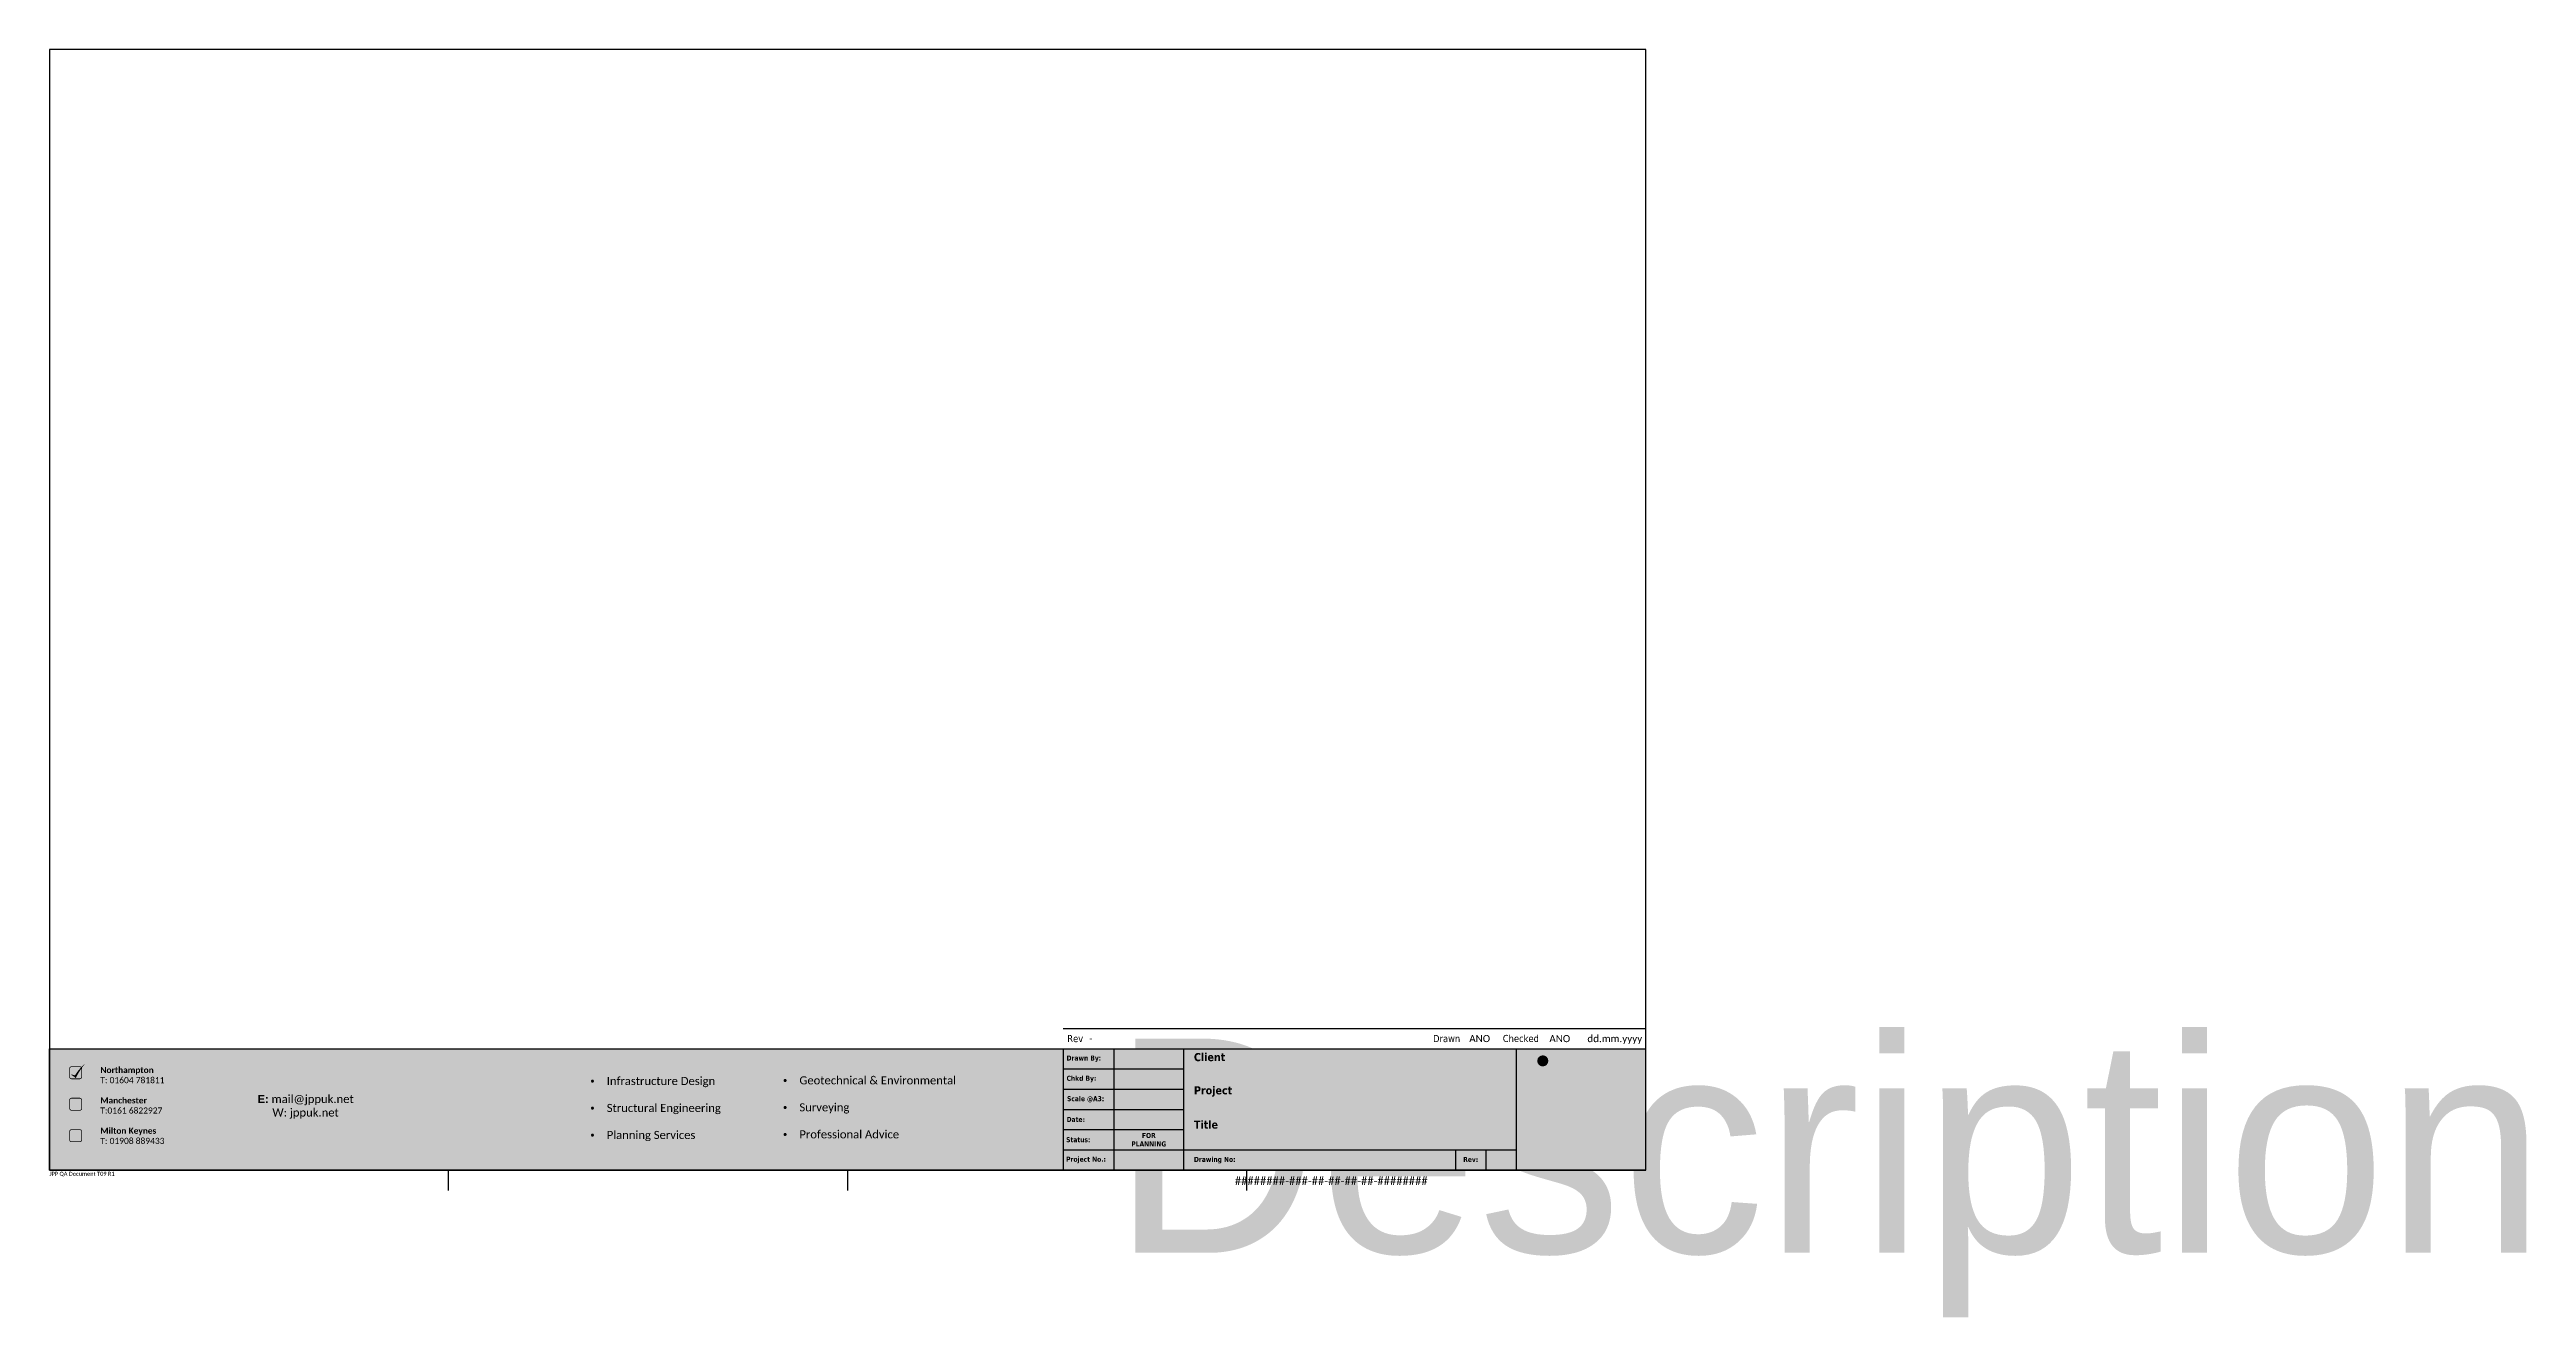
# Paper-space layout 'CIV_A3L' of a CAD drawing. Header units: metres. Extents: x 8 to 620, y -36 to 277.
import ezdxf
from ezdxf.enums import TextEntityAlignment as Align

# ---------------------------------------------------------------- set-up
doc = ezdxf.new("R2018")
doc.units = ezdxf.units.M
doc.layers.get('0').update_dxf_attribs({"linetype": 'CONTINUOUS'})
doc.layers.get('Defpoints').update_dxf_attribs({"linetype": 'CONTINUOUS'})
for name, color, linetype in [('JPP_Mask', 7, 'CONTINUOUS'), ('JPP_Mask Text', 7, 'CONTINUOUS'), ('Margin', 7, 'CONTINUOUS'), ('Spacing Lines', 162, 'CONTINUOUS')]:
    doc.layers.add(name, color=color, linetype=linetype)
doc.styles.get("Standard").update_dxf_attribs({"font": 'calibri.ttf', "height": 2})
doc.styles.add('STANDARD NON ANNOTATIVE', font='calibri.ttf')

# ---------------------------------------------------------------- blocks, each defined once
blk = doc.blocks.new('*U36')
at = {"linetype": 'Continuous'}
h = blk.add_hatch(color=255, dxfattribs=at)
h.dxf.hatch_style = 1
edge = h.paths.add_edge_path()
edge.add_spline(control_points=[(9.315954642081934, 243.0973818932838), (5.525634642081954, 243.0973818932838), (2.453634642081951, 246.1693818932838), (2.453634642081951, 249.9589818932838), (2.453634642081951, 253.7485808932838), (5.525634642081954, 256.8205808932838), (9.315954642081934, 256.8205808932838), (13.10459464208192, 256.8205808932838), (16.17563464208196, 253.7485808932838), (16.17563464208196, 249.9589818932838), (16.17563464208196, 246.1693818932838), (13.10459464208192, 243.0973818932838), (9.315954642081934, 243.0973818932838)], knot_values=[0, 0, 0, 0, 1, 1, 1, 2, 2, 2, 3, 3, 3, 4, 4, 4, 4], degree=3, periodic=0)
h = blk.add_hatch(color=255, dxfattribs=at)
h.dxf.hatch_style = 1
edge = h.paths.add_edge_path()
edge.add_spline(control_points=[(92.08065671607356, 164.3090347572671), (93.64705671607355, 164.107434757267), (95.21345671607354, 163.905834757267), (96.77985671607352, 163.704234757267), (97.62225671607355, 163.1018347572671), (97.37745671607355, 161.0546347572671), (96.53985671607354, 160.6946347572671), (90.75825671607355, 160.934634757267), (87.26625671607356, 161.0546347572671), (83.04921671607356, 161.0546347572671), (78.71145671607356, 161.0546347572671), (75.10017671607356, 160.934634757267), (71.72793671607359, 160.6946347572671), (70.88505671607355, 161.0546347572671), (70.64337671607358, 163.1018347572671), (71.48697671607358, 163.7042347572671), (72.33009671607358, 163.825034757267), (73.17321671607358, 163.945834757267), (74.01633671607358, 164.066634757267), (78.47049671607355, 164.6690347572671), (78.59145671607355, 165.8714347572671), (78.59145671607355, 174.5426337572671), (78.59145671607355, 191.8050334239338), (78.59145671607355, 209.0674330906005), (78.59145671607355, 226.3298327572672), (78.59145671607355, 231.0266327572671), (78.59145671607355, 231.6266327572671), (75.33921671607358, 233.7986327572671), (74.97889671607358, 234.039432757267), (74.61857671607358, 234.280232757267), (74.25825671607357, 234.521032757267), (73.77537671607358, 235.0010327572671), (73.77537671607358, 236.3282327572671), (74.37921671607357, 236.6858327572671), (77.51145671607357, 238.0106327572671), (83.16921671607356, 240.9002327572671), (86.30145671607356, 243.1922327572671), (87.02385671607355, 243.1922327572671), (87.50625671607357, 242.9498327572671), (87.74385671607355, 242.3474327572671), (87.50625671607357, 240.1778327572671), (87.26625671607356, 238.3754327572671), (87.26625671607356, 236.8058327572671), (87.26625671607356, 235.9634327572671), (87.50625671607357, 235.2434327572671), (88.34865671607356, 235.2434327572671), (89.91345671607355, 235.9634327572671), (97.49985671607355, 240.9002327572671), (105.2086557160736, 240.9002327572671), (117.3718557160736, 240.9002327572671), (125.1982557160736, 231.0266327572671), (125.1982557160736, 218.8634327572671), (125.1982557160736, 202.1234337572671), (112.9174557160736, 190.0802337572671), (95.81505671607356, 190.0802337572671), (93.64785671607355, 190.0802337572671), (90.27585671607356, 190.3178337572671), (89.19105671607356, 190.5602337572671), (88.10625671607356, 190.3178337572671), (87.50625671607357, 189.7178337572671), (87.50625671607357, 187.1882337572671), (87.50625671607357, 182.9730337572671), (87.50625671607357, 178.7578337572672), (87.50625671607357, 174.5426337572672), (87.50625671607357, 165.9938347572671), (87.74385671607355, 164.9090347572671), (92.08065671607356, 164.3090347572671)], knot_values=[0, 0, 0, 0, 1, 1, 1, 2, 2, 2, 3, 3, 3, 4, 4, 4, 5, 5, 5, 6, 6, 6, 7, 7, 7, 8, 8, 8, 9, 9, 9, 10, 10, 10, 11, 11, 11, 12, 12, 12, 13, 13, 13, 14, 14, 14, 15, 15, 15, 16, 16, 16, 17, 17, 17, 18, 18, 18, 19, 19, 19, 20, 20, 20, 21, 21, 21, 22, 22, 22, 22], weights=[1, 1, 1, 1, 1, 1, 1, 1, 1, 1, 1, 1, 1, 1, 1, 1, 1, 1, 1, 1, 1, 1, 1, 1, 1, 1, 1, 1, 1, 1, 1, 1, 1, 1, 1, 1, 1, 1, 1, 1, 1, 1, 1, 1, 1, 1, 1, 1, 1, 1, 1, 1, 1, 1, 1, 1, 1, 1, 1, 1, 1, 1, 1, 1, 1, 1, 1], degree=3, periodic=0)
edge = h.paths.add_edge_path()
edge.add_spline(control_points=[(22.65729871607361, 233.798632757267), (22.29601871607359, 234.039432757267), (21.93473871607357, 234.280232757267), (21.57345871607355, 234.521032757267), (21.09441871607358, 235.0010327572671), (21.09441871607358, 236.3282327572671), (21.69273871607355, 236.6858327572671), (24.82377771607356, 238.0106327572671), (30.48441771607357, 240.9002327572671), (33.61665771607356, 243.1922327572671), (34.33761771607358, 243.1922327572671), (34.81953771607355, 242.9498327572671), (35.05953771607356, 242.3474327572671), (34.81953771607355, 240.1778327572671), (34.57953771607357, 238.3754327572671), (34.57953771607357, 236.8058327572671), (34.57953771607357, 235.9634327572671), (34.81953771607355, 235.2434327572671), (35.66409771607358, 235.2434327572671), (37.23273771607357, 235.9634327572671), (44.81505771607355, 240.9002327572671), (52.52241771607358, 240.9002327572671), (64.69113771607356, 240.9002327572671), (72.51345671607355, 231.0266327572671), (72.51345671607355, 218.8634327572671), (72.51345671607355, 202.1234337572671), (60.23337771607355, 190.0802337572671), (43.13241771607356, 190.0802337572671), (40.96305771607355, 190.0802337572671), (37.59177771607357, 190.3178337572671), (36.50601771607357, 190.5602337572671), (35.42241771607355, 190.3178337572671), (34.81953771607355, 189.7178337572671), (34.81953771607355, 187.1882337572671), (34.81953771607355, 182.9730337572671), (34.81953771607355, 178.7578337572672), (34.81953771607355, 174.5426337572672), (34.81953771607355, 165.9938347572671), (35.05953771607356, 164.9090347572671), (39.39537771607355, 164.3090347572671), (40.96193771607359, 164.107434757267), (42.5284977160736, 163.905834757267), (44.09505771607361, 163.704234757267), (44.93337771607357, 163.1018347572671), (44.69505771607355, 161.0546347572671), (43.85337771607355, 160.6946347572671), (38.07177771607356, 160.934634757267), (34.57953771607357, 161.0546347572671), (30.36441771607356, 161.0546347572671), (26.03145771607355, 161.0546347572671), (22.41537871607356, 160.934634757267), (19.04241871607356, 160.6946347572671), (18.20049871607357, 161.0546347572671), (17.95857871607355, 163.1018347572671), (18.80049871607356, 163.7042347572671), (19.6448187160736, 163.825034757267), (20.48913871607361, 163.945834757267), (21.33345871607362, 164.066634757267), (25.78953771607355, 164.6690347572671), (25.91049771607358, 165.8714347572671), (25.91049771607358, 174.5426337572671), (25.91049771607358, 191.8050334239338), (25.91049771607358, 209.0674330906005), (25.91049771607358, 226.3298327572672), (25.91049771607358, 231.0266327572671), (25.91049771607358, 231.6266327572671), (22.65729871607358, 233.7986327572671)], knot_values=[0, 0, 0, 0, 1, 1, 1, 2, 2, 2, 3, 3, 3, 4, 4, 4, 5, 5, 5, 6, 6, 6, 7, 7, 7, 8, 8, 8, 9, 9, 9, 10, 10, 10, 11, 11, 11, 12, 12, 12, 13, 13, 13, 14, 14, 14, 15, 15, 15, 16, 16, 16, 17, 17, 17, 18, 18, 18, 19, 19, 19, 20, 20, 20, 21, 21, 21, 22, 22, 22, 22], weights=[1, 1, 1, 1, 1, 1, 1, 1, 1, 1, 1, 1, 1, 1, 1, 1, 1, 1, 1, 1, 1, 1, 1, 1, 1, 1, 1, 1, 1, 1, 1, 1, 1, 1, 1, 1, 1, 1, 1, 1, 1, 1, 1, 1, 1, 1, 1, 1, 1, 1, 1, 1, 1, 1, 1, 1, 1, 1, 1, 1, 1, 1, 1, 1, 1, 1, 1], degree=3, periodic=0)
edge = h.paths.add_edge_path()
edge.add_spline(control_points=[(14.71377871607355, 236.0354327572671), (15.51177871607355, 236.0354327572671), (16.15209871607358, 235.7114327572671), (16.31145871607355, 235.0754327572671), (15.99177871607354, 229.4810327572671), (15.67305871607356, 221.8178327572671), (15.67305871607356, 215.2634327572671), (15.67305871607356, 202.3794330906004), (15.67305871607356, 189.4954334239337), (15.67305871607356, 176.6114337572671), (15.67305871607356, 165.1154347572671), (14.55441871607356, 157.1234347572671), (12.31665871607355, 151.6931947572671), (7.523378716073566, 140.1957547572671), (-0.9366212839264421, 132.5270347572671), (-11.95886128392642, 125.6570357572671), (-13.87790128392642, 125.9783957572671), (-14.83694128392644, 127.7363957572671), (-14.19950128392644, 129.3328757572671), (-10.04462128392645, 131.4057557572671), (-7.009821283926456, 133.9687147572671), (-4.77302128392644, 136.5235147572671), (0.9785787160735566, 143.2303147572671), (3.856658716073568, 154.7282347572671), (3.856658716073568, 174.2162337572671), (3.856658716073568, 187.6338334239338), (3.856658716073568, 201.0514330906005), (3.856658716073568, 214.4690327572671), (3.856658716073568, 220.7018327572671), (3.856658716073568, 221.4986327572671), (-0.4623812839264332, 224.3738327572671), (-0.940221283926391, 224.693032757267), (-1.418061283926377, 225.0122327572671), (-1.895901283926364, 225.3314327572671), (-2.537901283926416, 225.9674327572671), (-2.537901283926416, 227.7242327572671), (-1.73822128392645, 228.2042327572671), (1.937618716073573, 229.4810327572671), (11.04273871607357, 233.6402327572671), (14.71377871607355, 236.0354327572671)], knot_values=[0, 0, 0, 0, 1, 1, 1, 2, 2, 2, 3, 3, 3, 4, 4, 4, 5, 5, 5, 6, 6, 6, 7, 7, 7, 8, 8, 8, 9, 9, 9, 10, 10, 10, 11, 11, 11, 12, 12, 12, 13, 13, 13, 13], weights=[1, 1, 1, 1, 1, 1, 1, 1, 1, 1, 1, 1, 1, 1, 1, 1, 1, 1, 1, 1, 1, 1, 1, 1, 1, 1, 1, 1, 1, 1, 1, 1, 1, 1, 1, 1, 1, 1, 1, 1], degree=3, periodic=0)
edge = h.paths.add_edge_path(flags=16)
edge.add_spline(control_points=[(38.43273771607356, 196.7018337572671), (40.84305771607355, 194.8970337572671), (44.57409771607358, 194.0522337572671), (47.10633771607355, 194.0522337572671), (56.98017771607356, 194.0522337572671), (62.75889771607358, 203.2082337572671), (62.75889771607358, 215.7338327572671), (62.75889771607358, 225.3674327572671), (57.34113771607356, 235.1210327572671), (46.50177771607356, 235.1210327572671), (41.32209771607357, 235.1210327572671), (37.59177771607357, 233.1890327572671), (36.26505771607357, 231.7490327572671), (35.18049771607356, 230.4218327572671), (34.81953771607355, 228.6170327572671), (34.81953771607355, 224.6426327572671), (34.81953771607355, 217.7370330906004), (34.81953771607355, 210.8314334239337), (34.81953771607355, 203.925833757267), (34.81953771607355, 200.0786337572671), (36.02409771607357, 198.6314337572671), (38.43273771607356, 196.7018337572671)], knot_values=[0, 0, 0, 0, 1, 1, 1, 2, 2, 2, 3, 3, 3, 4, 4, 4, 5, 5, 5, 6, 6, 6, 7, 7, 7, 7], weights=[1, 1, 1, 1, 1, 1, 1, 1, 1, 1, 1, 1, 1, 1, 1, 1, 1, 1, 1, 1, 1, 1], degree=3, periodic=0)
edge = h.paths.add_edge_path(flags=16)
edge.add_spline(control_points=[(91.11825671607356, 196.7018337572671), (93.52785671607354, 194.8970337572671), (97.25985671607354, 194.0522337572671), (99.79185671607355, 194.0522337572671), (109.6654557160736, 194.0522337572671), (115.4446557160736, 203.2082337572671), (115.4446557160736, 215.7338327572671), (115.4446557160736, 225.3674327572671), (110.0278557160736, 235.1210327572671), (99.18705671607357, 235.1210327572671), (94.00785671607356, 235.1210327572671), (90.27585671607356, 233.1890327572671), (88.95105671607355, 231.7490327572671), (87.86625671607355, 230.4218327572671), (87.50625671607357, 228.6170327572671), (87.50625671607357, 224.6426327572671), (87.50625671607357, 217.7370330906004), (87.50625671607357, 210.8314334239337), (87.50625671607357, 203.925833757267), (87.50625671607357, 200.0786337572671), (88.71105671607354, 198.6314337572671), (91.11825671607356, 196.7018337572671)], knot_values=[0, 0, 0, 0, 1, 1, 1, 2, 2, 2, 3, 3, 3, 4, 4, 4, 5, 5, 5, 6, 6, 6, 7, 7, 7, 7], weights=[1, 1, 1, 1, 1, 1, 1, 1, 1, 1, 1, 1, 1, 1, 1, 1, 1, 1, 1, 1, 1, 1], degree=3, periodic=0)
blk = doc.blocks.new('Tick')
h = blk.add_hatch(color=255)
h.dxf.hatch_style = 1
edge = h.paths.add_edge_path()
edge.add_arc((-5.204367551032647, -6.02161254090349), 7.273209859221451, 43.46078129643911, 69.72699878945099, ccw=False)
edge.add_arc((27.82063008397041, -13.85638007394441), 30.57179190117827, 139.0172680132614, 155.1704723704244, ccw=False)
edge.add_arc((18.71639133113672, -11.11990909727949), 22.24964404842879, 128.9088510307224, 148.8767391847138)
edge.add_arc((-2.508906315269996, -5.014471870476584), 5.818153347749766, 68.01265408962024, 91.72696884095329)
blk = doc.blocks.new('*U42')
at = {"layer": 'Margin', "true_color": 0x014b92}
h = blk.add_hatch(color=154, dxfattribs=at)
h.dxf.hatch_style = 1
h.paths.add_polyline_path([(394.5000000000001, 0), (394.5, 29.9999766963485), (0, 29.99997669634852), (0, 1.4210854715202e-14)])
at = {"color": 255}
for p, q in [((250.5000000000001, 25.00000000000006), (280.3, 25.00000000000004)), ((250.5000000000001, 20.00000000000006), (280.3, 20.00000000000005)), ((250.5000000000001, 15.00000000000006), (280.3, 15.00000000000004)), ((250.5000000000001, 10.00000000000006), (280.3, 10.00000000000004)), ((250.5000000000001, 5.000000000000057), (362.5492722820491, 5))]:
    blk.add_line(p, q, dxfattribs=at)
at = {"color": 255, "const_width": 0.175}
for points in [[(5.460008000476364, 22.55032352576032), (7.460008000476364, 22.55032352576032, 0.414213562373095), (7.960008000476364, 23.05032352576032), (7.960008000476364, 25.05032352576032, 0.414213562373095), (7.460008000476364, 25.55032352576032), (5.460008000476364, 25.55032352576032, 0.414213562373095), (4.960008000476364, 25.05032352576032), (4.960008000476364, 23.05032352576032, 0.414213562373095)], [(5.460008000476364, 14.77424574230227), (7.460008000476364, 14.77424574230227, 0.414213562373095), (7.960008000476364, 15.27424574230227), (7.960008000476364, 17.27424574230227, 0.414213562373095), (7.460008000476364, 17.77424574230227), (5.460008000476364, 17.77424574230227, 0.414213562373095), (4.960008000476364, 17.27424574230227), (4.960008000476364, 15.27424574230227, 0.414213562373095)], [(5.460008000476364, 6.998167029849949), (7.460008000476364, 6.998167029849949, 0.414213562373095), (7.960008000476364, 7.498167029849949), (7.960008000476364, 9.498167029849949, 0.414213562373095), (7.460008000476364, 9.998167029849949), (5.460008000476364, 9.998167029849949, 0.414213562373095), (4.960008000476364, 9.498167029849949), (4.960008000476364, 7.498167029849949, 0.414213562373095)]]:
    blk.add_lwpolyline(points, format="xyb", close=True, dxfattribs=at)
at = {"layer": 'Defpoints'}
for p, q in [((98.625, -5), (98.625, 0)), ((197.25, -5), (197.25, 0)), ((295.875, -5), (295.875, 0))]:
    blk.add_line(p, q, dxfattribs=at)
at = {"layer": 'Spacing Lines', "color": 255}
for p, q in [((250.5, 29.99997669634855), (250.5, 1.4210854715202e-14)), ((263, 29.99997669634855), (263, 1.4210854715202e-14)), ((280.3, 4.263256414560601e-14), (280.3, 29.99997669634855)), ((362.5492722820491, 0), (362.5492722820491, 29.99997669634851)), ((250.5, 4.263256414560601e-14), (277.75, 4.263256414560601e-14)), ((347.5492722820491, 0), (347.5492722820493, 5)), ((355.0492722820491, 0), (355.0492722820491, 5))]:
    blk.add_line(p, q, dxfattribs=at)
for points in [[(394.5, 0), (0, 2.842170943040401e-14), (0, 29.99997669634851), (394.5, 29.99997669634851)], [(394.5, 0), (394.5, 29.99997669634851)]]:
    blk.add_lwpolyline(points, dxfattribs=at)
at = {"color": 255, "xscale": 0.2, "yscale": 0.2, "zscale": 0.2}
blk.add_blockref('*U36', (367.1412452377108, -23.00767220612282), dxfattribs=at)
at = {"layer": 'JPP_Mask', "color": 255, "xscale": 0.5, "yscale": 0.5, "zscale": 0.5}
blk.add_blockref('Tick', (6.44857818767133, 23.20610878655677), dxfattribs=at)
at = {"color": 154, "true_color": 0x004a91, "insert": (12.55338450495958, 15.96206992500939), "char_height": 1.5, "width": 49.24617388058323, "attachment_point": 4}
blk.add_mtext('{\\fCalibri|b1|i0|c0|p34;\\C255;Northampton\\P\\fCalibri|b0|i0|c0|p34;T: 01604 781811\\P\\P\\fCalibri|b1|i0|c0|p34;\\H1.00001x;Manchester\\P\\fCalibri|b0|i0|c0|p34;T:0161 6822927\\P\\H1x;\\P\\fCalibri|b1|i0|c0|p34;\\H1.00001x;Milton Keynes\\P\\fCalibri|b0|i0|c0|p34;T: 01908 889433}', dxfattribs=at)
at = {"color": 255, "attachment_point": 4, "style": 'STANDARD NON ANNOTATIVE'}
for s, insert, char_height, width in [('{\\fTahoma|b1|i0|c0|p34;Drawn By:}', (251.3194003597962, 27.49998834817428), 1.25, 12.86265478463815), ('{\\fTahoma|b1|i0|c0|p34;Client}', (282.8, 27.89514439220958), 2, 13.60496299196006), ('{\\fTahoma|b1|i0|c0|p34;Chkd By:}', (251.3194003597962, 22.50000000000006), 1.25, 12.86265478463815), ('{\\fTahoma|b1|i0|c0|p34;Project}', (282.8, 19.41646004029554), 2, 13.60496299196006), ('{\\fTahoma|b1|i0|c0|p34;Date:}', (251.3434619803429, 12.50000000000006), 1.25, 12.86265478463815), ('{\\fTahoma|b1|i0|c0|p34;Scale @A3:}', (251.4390425122044, 17.50000000000006), 1.25, 12.86265478463815), ('{\\fTahoma|b1|i0|c0|p34;Title}', (282.8, 11.23114439220958), 2, 13.60496299196006), ('{\\fTahoma|b1|i0|c0|p34;Status:}', (251.2234477668238, 7.500000000000064), 1.25, 12.86265478463815), ('{\\fTahoma|b1|i0|c0|p34;Project No.:}', (251.2234477668238, 2.500000000000076), 1.25, 12.86265478463815), ('{\\fTahoma|b1|i0|c0|p34;Drawing No:}', (282.8, 2.466476679381307), 1.25, 19.59177448974174), ('{\\fTahoma|b1|i0|c0|p34;Rev:}', (349.3498218752629, 2.60754498994288), 1.25, 12.86265478463815)]:
    blk.add_mtext(s, dxfattribs=dict(at, insert=insert, char_height=char_height, width=width))
at = {"color": 7, "insert": (63.27317958455274, 15.62879004411343), "char_height": 2, "attachment_point": 5, "style": 'STANDARD NON ANNOTATIVE'}
blk.add_mtext_dynamic_manual_height_columns('{\\fArial|b1|i0|c0|p34;\\C255;E:\\fCalibri|b1|i0|c0|p34; \\fCalibri|b0|i0|c0|p34;mail@jppuk.net\\PW: jppuk.net}', width=55.45517971433931, gutter_width=20, heights=[22.08526833368208], dxfattribs=at)
at = {"color": 162, "insert": (0.01019881689853719, -0.4169012489879549), "char_height": 1, "width": 50.24286120221313, "attachment_point": 1}
blk.add_mtext('JPP QA Document T09 R1', dxfattribs=at)
at = {"color": 255, "style": 'STANDARD NON ANNOTATIVE'}
blk.add_attdef('PROJECTNO', text='', height=2, dxfattribs=at).set_placement((271.65, 2.500000000000042), align=Align.MIDDLE)
at = {"layer": 'Defpoints', "color": 255, "insert": (292.9104307461864, -1.660191514682879), "char_height": 2, "attachment_point": 1, "style": 'STANDARD NON ANNOTATIVE'}
blk.add_mtext_dynamic_manual_height_columns('########-###-##-##-##-##-########', width=48.77204418992596, gutter_width=10, heights=[0], dxfattribs=at)
at = {"layer": 'JPP_Mask', "color": 255}
for tag, p in [('DRAWNBY', (271.65, 27.49998834817428)), ('CHECKEDBY', (271.65, 22.50000000000004)), ('SCALE', (271.65, 17.49999417408716)), ('DATE', (271.65, 12.50000000000005))]:
    blk.add_attdef(tag, text='', height=1.5, dxfattribs=at).set_placement(p, align=Align.MIDDLE)
for tag, p in [('CLIENT1', (295.3531683632448, 26.83000000000004)), ('CLIENT2', (295.4351300196452, 22.66400000000004)), ('PROJECT1', (295.3, 18.49800000000004)), ('PROJECT2', (295.3, 14.33200000000003)), ('TITLE1', (295.5333230645017, 10.16600000000003)), ('TITLE2', (295.5333230645017, 6.000000000000036))]:
    blk.add_attdef(tag, p, '', height=2, dxfattribs=at)
at = {"layer": 'JPP_Mask', "color": 255, "style": 'STANDARD NON ANNOTATIVE'}
for tag, p in [('DRAWINGNO.', (295.7560785517342, 1.7347794064939)), ('REV.', (355.874108444209, 1.696354530625769))]:
    blk.add_attdef(tag, p, '', height=2, dxfattribs=at)
at = {"layer": 'Margin', "char_height": 2, "width": 177.4753907440388, "attachment_point": 4}
for s, insert in [('\\pxi-3,l3,t2,3;{\\fSymbol|b0|i0|c2|p18;\\C255;·^I}{\\C255;Infrastructure Design \\P\\P{\\fSymbol|b0|i0|c2|p18;·^I}Structural Engineering\\P\\P{\\fSymbol|b0|i0|c2|p18;·^I}Planning Services}', (133.6990570402604, 15.08349508199851)), ('{\\C255;\\P\\pxi-3,l3,t2,3;{\\fSymbol|b0|i0|c2|p18;·^I}Geotechnical & Environmental\\P\\pi0,l0,tz;\\P\\pi-3,l3,t2,3;{\\fSymbol|b0|i0|c2|p18;·^I}Surveying\\P\\pi0,l0,tz;\\P\\pi-3,l3,t2,3;{\\fSymbol|b0|i0|c2|p18;·^I}Professional Advice}', (181.3039261611511, 17.16255438069627))]:
    blk.add_mtext(s, dxfattribs=dict(at, insert=insert))
blk = doc.blocks.new('*U31')
at = {"layer": 'Defpoints'}
blk.add_lwpolyline([(1.225221467393564e-06, 4.956255842320386), (143.9500012252205, 4.956272098663973)], dxfattribs=at)
at = {"color": 7, "lineweight": 30}
blk.add_attdef('DESCRIPTION', text='', height=1.75, dxfattribs=at).set_placement((12.04195212154957, 2.509881246448714), align=Align.MIDDLE_LEFT)
at = {"color": 7}
for tag, p in [('REV', (6.397567378035774, 2.498557213204975)), ('DRAWN', (100.3347318266466, 2.496901347971573)), ('CHECKED', (120.1301281370974, 2.487486505282703)), ('DATE', (129.5316824940165, 2.488745732252596))]:
    blk.add_attdef(tag, text='', height=1.75, dxfattribs=at).set_placement(p, align=Align.MIDDLE_LEFT)
at = {"layer": 'JPP_Mask Text', "char_height": 1.75, "attachment_point": 4, "style": 'STANDARD NON ANNOTATIVE'}
for s, insert, width in [('{\\fTahoma|b0|i0|c0|p34;Rev}', (1.000001225221467, 2.478127522250418), 4.397566152814306), ('{\\fTahoma|b0|i0|c0|p34;Drawn}', (91.39826213010531, 2.478127522250418), 10.20884799879764), ('{\\fTahoma|b0|i0|c0|p34;Checked}', (108.6186705984379, 2.510875156962157), 11.51145753865944)]:
    blk.add_mtext(s, dxfattribs=dict(at, insert=insert, width=width))
blk = doc.blocks.new('*U22')
at = {"layer": 'JPP_Mask Text', "color": 255, "insert": (782.3936057420312, 76.56197479977789), "char_height": 2.5, "width": 25.82838635759754, "attachment_point": 5, "style": 'STANDARD NON ANNOTATIVE'}
blk.add_mtext('\\pxqc;{\\fTahoma|b1|i0|c0|p34;FOR\\P\\pq*;PLANNING}', dxfattribs=at)

psp = doc.layouts.new('CIV_A3L')

# ---------------------------------------------------------------- linework, layer by layer
at = {"layer": 'Defpoints'}
psp.add_lwpolyline([(7.5, 0), (401.95, 0), (401.95, 276.85), (7.5, 276.85)], close=True, dxfattribs=at)

# ---------------------------------------------------------------- block references
at = {"layer": 'JPP_Mask'}
ref = psp.add_blockref('*U31', (258, 29.99997669634855), dxfattribs=at)
ref.add_attrib('REV', '-', dxfattribs={"layer": '0', "color": 7, "height": 1.75}).set_placement((264.3975673780358, 32.49853390955352), align=Align.MIDDLE_LEFT)
lines = psp.add_mtext('Description', dxfattribs={"layer": '0', "color": 7, "insert": (270.0419521215496, 32.50985794279726), "char_height": 52.94570692671311, "attachment_point": 1})
ref.add_attrib('DESCRIPTION', '', (270.0419521215496, 32.50985794279726)).embed_mtext(lines)
ref.add_attrib('CHECKED', 'ANO', dxfattribs={"layer": '0', "color": 7, "height": 1.75}).set_placement((378.1301281370974, 32.48746320163125), align=Align.MIDDLE_LEFT)
ref.add_attrib('DRAWN', 'ANO', dxfattribs={"layer": '0', "color": 7, "height": 1.75}).set_placement((358.3347318266466, 32.49687804432012), align=Align.MIDDLE_LEFT)
ref.add_attrib('DATE', 'dd.mm.yyyy', dxfattribs={"layer": '0', "color": 7, "height": 1.75}).set_placement((387.5316824940165, 32.48872242860114), align=Align.MIDDLE_LEFT)
psp.add_blockref('*U42', (7.5, 0), dxfattribs=at)
at = {"layer": 'JPP_Mask', "xscale": 0.5, "yscale": 0.5, "zscale": 0.5}
psp.add_blockref('*U22', (-112.0468028710156, -30.7809873998889), dxfattribs=at)

doc.saveas('drawing.dxf')
